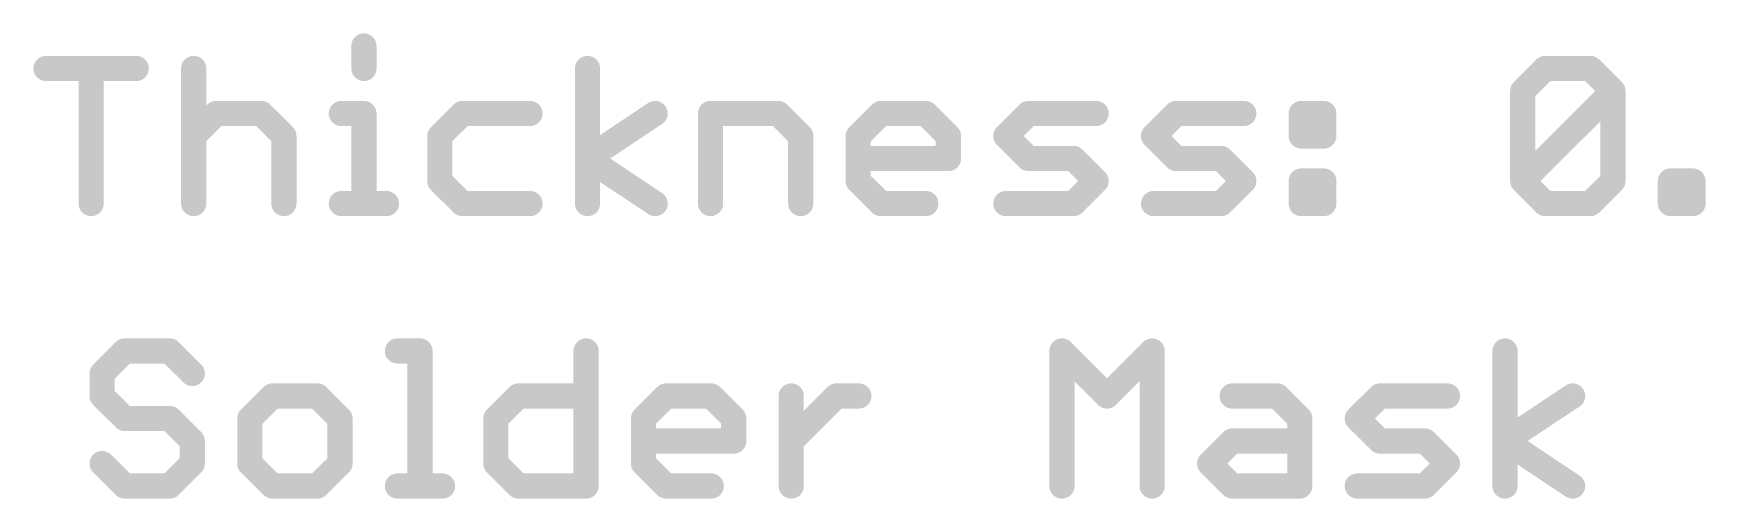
# Model space of a CAD drawing. Extents: x -29 to 78, y -21 to 39.
# Drawn here: x -5.32 to 13.22, y -20.49 to -15.32 of the extents above; entities that cross this region are included whole.
import ezdxf

# ---------------------------------------------------------------- set-up
doc = ezdxf.new("R2010")
doc.units = 0
doc.layers.add('51', color=53, linetype='CONTINUOUS')

msp = doc.modelspace()

# ---------------------------------------------------------------- linework, layer by layer
at = {"layer": '51', "const_width": 0.1397}
for points in [[(-1.5878, -15.4637, 1), (-1.7275, -15.4637)], [(-5.1819, -15.6439, 1), (-5.1819, -15.7836)], [(-4.6121, -15.7137, 1), (-4.7518, -15.7137)], [(-4.182, -15.7836, 1), (-4.182, -15.6439)], [(-3.4749, -15.7137, 1), (-3.6146, -15.7137)], [(-1.7275, -15.7137, 1), (-1.5878, -15.7137)], [(0.8908, -15.7137, 1), (0.7511, -15.7137)], [(11.4396, -15.6439, 1), (11.4396, -15.7836)], [(11.489, -15.7631, 1), (11.3902, -15.6643)], [(11.989, -15.6643, 1), (11.8902, -15.7631)], [(11.9396, -15.7836, 1), (11.9396, -15.6439)], [(11.1402, -15.9143, 1), (11.239, -16.0131)], [(11.2595, -15.9637, 1), (11.1198, -15.9637)], [(12.2594, -15.9637, 1), (12.1197, -15.9637)], [(12.239, -16.0131, 1), (12.1402, -15.9143)], [(12.1402, -16.0131, 1), (12.239, -15.9143)], [(-3.2948, -16.1438, 1), (-3.2948, -16.2835)], [(-3.2454, -16.2631, 1), (-3.3442, -16.1643)], [(-2.7454, -16.1643, 1), (-2.8442, -16.2631)], [(-2.7948, -16.2835, 1), (-2.7948, -16.1438)], [(-1.9076, -16.1438, 1), (-1.9076, -16.2835)], [(-1.5878, -16.2137, 1), (-1.7275, -16.2137)], [(-1.6576, -16.2835, 1), (-1.6576, -16.1438)], [(-0.5662, -16.1438, 1), (-0.5662, -16.2835)], [(-0.5168, -16.2631, 1), (-0.6156, -16.1643)], [(0.1837, -16.2835, 1), (0.1837, -16.1438)], [(1.6097, -16.2718, 1), (1.5322, -16.1555)], [(2.2551, -16.2137, 1), (2.1154, -16.2137)], [(2.1853, -16.1438, 1), (2.1853, -16.2835)], [(2.9846, -16.1643, 1), (2.8858, -16.2631)], [(2.9352, -16.2835, 1), (2.9352, -16.1438)], [(4.0724, -16.1438, 1), (4.0724, -16.2835)], [(4.1218, -16.2631, 1), (4.023, -16.1643)], [(4.6218, -16.1643, 1), (4.523, -16.2631)], [(4.5724, -16.2835, 1), (4.5724, -16.1438)], [(5.7096, -16.1438, 1), (5.7096, -16.2835)], [(5.759, -16.2631, 1), (5.6602, -16.1643)], [(6.4595, -16.2835, 1), (6.4595, -16.1438)], [(7.3467, -16.1438, 1), (7.3467, -16.2835)], [(7.3961, -16.2631, 1), (7.2973, -16.1643)], [(8.0967, -16.2835, 1), (8.0967, -16.1438)], [(8.7339, -16.1438, 1), (8.7339, -16.2835)], [(8.8038, -16.2137, 1), (8.6641, -16.2137)], [(9.0537, -16.2137, 1), (8.914, -16.2137)], [(8.9839, -16.2835, 1), (8.9839, -16.1438)], [(-3.5942, -16.4142, 1), (-3.4954, -16.513)], [(-2.475, -16.4636, 1), (-2.6147, -16.4636)], [(-2.5942, -16.513, 1), (-2.4955, -16.4142)], [(-0.8656, -16.4142, 1), (-0.7668, -16.513)], [(-0.7463, -16.4636, 1), (-0.886, -16.4636)], [(3.2551, -16.4636, 1), (3.1153, -16.4636)], [(3.1358, -16.513, 1), (3.2346, -16.4142)], [(3.8923, -16.4636, 1), (3.7526, -16.4636)], [(3.773, -16.4142, 1), (3.8718, -16.513)], [(4.8922, -16.4636, 1), (4.7525, -16.4636)], [(4.773, -16.513, 1), (4.8717, -16.4142)], [(5.509, -16.4142, 1), (5.4102, -16.513)], [(5.4102, -16.4142, 1), (5.509, -16.513)], [(7.1461, -16.4142, 1), (7.0474, -16.513)], [(7.0474, -16.4142, 1), (7.1461, -16.513)], [(8.7339, -16.3938, 1), (8.7339, -16.5335)], [(8.6641, -16.4636, 1), (8.8038, -16.4636)], [(8.914, -16.4636, 1), (9.0537, -16.4636)], [(8.9839, -16.5335, 1), (8.9839, -16.3938)], [(0.8597, -16.6555, 1), (0.7822, -16.7717)], [(0.7822, -16.6555, 1), (0.8597, -16.7717)], [(3.8224, -16.6438, 1), (3.8224, -16.7835)], [(4.7525, -16.7136, 1), (4.8922, -16.7136)], [(4.8224, -16.7835, 1), (4.8224, -16.6438)], [(5.7096, -16.6438, 1), (5.7096, -16.7835)], [(5.6602, -16.763, 1), (5.759, -16.6642)], [(6.2589, -16.6642, 1), (6.1601, -16.763)], [(6.2095, -16.7835, 1), (6.2095, -16.6438)], [(7.3467, -16.6438, 1), (7.3467, -16.7835)], [(7.2973, -16.763, 1), (7.3961, -16.6642)], [(7.8961, -16.6642, 1), (7.7973, -16.763)], [(7.8467, -16.7835, 1), (7.8467, -16.6438)], [(-0.7668, -16.9142, 1), (-0.8656, -17.013)], [(3.8718, -16.9142, 1), (3.773, -17.013)], [(6.5089, -17.013, 1), (6.4101, -16.9142)], [(6.4101, -17.013, 1), (6.5089, -16.9142)], [(8.1461, -17.013, 1), (8.0473, -16.9142)], [(8.0473, -17.013, 1), (8.1461, -16.9142)], [(8.7339, -16.8938, 1), (8.7339, -17.0335)], [(8.8038, -16.9636, 1), (8.6641, -16.9636)], [(9.0537, -16.9636, 1), (8.914, -16.9636)], [(8.9839, -17.0335, 1), (8.9839, -16.8938)], [(11.239, -16.9142, 1), (11.1402, -17.013)], [(11.1402, -16.9142, 1), (11.239, -17.013)], [(12.239, -17.013, 1), (12.1402, -16.9142)], [(12.8966, -16.9636, 1), (12.7569, -16.9636)], [(12.8268, -16.8938, 1), (12.8268, -17.0335)], [(13.1466, -16.9636, 1), (13.0069, -16.9636)], [(13.0768, -17.0335, 1), (13.0768, -16.8938)], [(-0.886, -16.9636, 1), (-0.7463, -16.9636)], [(3.7526, -16.9636, 1), (3.8923, -16.9636)], [(11.1198, -16.9636, 1), (11.2595, -16.9636)], [(12.1197, -16.9636, 1), (12.2594, -16.9636)], [(-4.7518, -17.2136, 1), (-4.6121, -17.2136)], [(-3.6146, -17.2136, 1), (-3.4749, -17.2136)], [(-2.6147, -17.2136, 1), (-2.475, -17.2136)], [(-1.9076, -17.1437, 1), (-1.9076, -17.2834)], [(-1.7275, -17.2136, 1), (-1.5878, -17.2136)], [(-1.4077, -17.2834, 1), (-1.4077, -17.1437)], [(-0.5662, -17.1437, 1), (-0.5662, -17.2834)], [(-0.6156, -17.263, 1), (-0.5168, -17.1642)], [(0.1837, -17.2834, 1), (0.1837, -17.1437)], [(0.7511, -17.2136, 1), (0.8908, -17.2136)], [(1.5322, -17.2717, 1), (1.6097, -17.1555)], [(2.1154, -17.2136, 1), (2.2551, -17.2136)], [(3.1153, -17.2136, 1), (3.2551, -17.2136)], [(4.0724, -17.1437, 1), (4.0724, -17.2834)], [(4.023, -17.263, 1), (4.1218, -17.1642)], [(4.5724, -17.2834, 1), (4.5724, -17.1437)], [(5.4596, -17.1437, 1), (5.4596, -17.2834)], [(6.1601, -17.1642, 1), (6.2589, -17.263)], [(6.2095, -17.2834, 1), (6.2095, -17.1437)], [(7.0968, -17.1437, 1), (7.0968, -17.2834)], [(7.7973, -17.1642, 1), (7.8961, -17.263)], [(7.8467, -17.2834, 1), (7.8467, -17.1437)], [(8.7339, -17.1437, 1), (8.7339, -17.2834)], [(8.6641, -17.2136, 1), (8.8038, -17.2136)], [(8.914, -17.2136, 1), (9.0537, -17.2136)], [(8.9839, -17.2834, 1), (8.9839, -17.1437)], [(11.4396, -17.1437, 1), (11.4396, -17.2834)], [(11.3902, -17.263, 1), (11.489, -17.1642)], [(11.8902, -17.1642, 1), (11.989, -17.263)], [(11.9396, -17.2834, 1), (11.9396, -17.1437)], [(12.8268, -17.1437, 1), (12.8268, -17.2834)], [(12.7569, -17.2136, 1), (12.8966, -17.2136)], [(13.0069, -17.2136, 1), (13.1466, -17.2136)], [(13.0768, -17.2834, 1), (13.0768, -17.1437)], [(-4.3104, -18.7808, 1), (-4.3104, -18.9204)], [(-4.261, -18.9, 1), (-4.3598, -18.8012)], [(-3.7611, -18.8012, 1), (-3.8598, -18.9)], [(-3.8104, -18.9204, 1), (-3.8104, -18.7808)], [(-1.2861, -18.7808, 1), (-1.2861, -18.9204)], [(-0.9662, -18.8506, 1), (-1.1059, -18.8506)], [(-1.0361, -18.9204, 1), (-1.0361, -18.7808)], [(0.8751, -18.8506, 1), (0.7354, -18.8506)], [(6.1305, -18.8012, 1), (6.0317, -18.9)], [(6.151, -18.8506, 1), (6.0113, -18.8506)], [(7.1509, -18.8506, 1), (7.0112, -18.8506)], [(7.1304, -18.9, 1), (7.0317, -18.8012)], [(11.0625, -18.8506, 1), (10.9228, -18.8506)], [(-4.4905, -19.1006, 1), (-4.6302, -19.1006)], [(-4.6098, -19.0512, 1), (-4.511, -19.15)], [(-3.6099, -19.15, 1), (-3.5111, -19.0512)], [(-4.511, -19.3012, 1), (-4.6098, -19.4)], [(-2.6733, -19.2807, 1), (-2.6733, -19.4204)], [(-2.6239, -19.4, 1), (-2.7226, -19.3012)], [(-2.1239, -19.3012, 1), (-2.2227, -19.4)], [(-2.1733, -19.4204, 1), (-2.1733, -19.2807)], [(0.0553, -19.2807, 1), (0.0553, -19.4204)], [(0.1047, -19.4, 1), (0.006, -19.3012)], [(0.8053, -19.4204, 1), (0.8053, -19.2807)], [(1.6925, -19.2807, 1), (1.6925, -19.4204)], [(1.7419, -19.4, 1), (1.6431, -19.3012)], [(2.2419, -19.3012, 1), (2.1431, -19.4)], [(2.1925, -19.4204, 1), (2.1925, -19.2807)], [(3.1495, -19.3506, 1), (3.0098, -19.3506)], [(3.5796, -19.2807, 1), (3.5796, -19.4204)], [(3.629, -19.4, 1), (3.5302, -19.3012)], [(3.8296, -19.4204, 1), (3.8296, -19.2807)], [(6.5317, -19.3012, 1), (6.6305, -19.4)], [(6.5317, -19.4, 1), (6.6305, -19.3012)], [(7.9683, -19.2807, 1), (7.9683, -19.4204)], [(8.5176, -19.3012, 1), (8.4188, -19.4)], [(8.4682, -19.4204, 1), (8.4682, -19.2807)], [(9.6054, -19.2807, 1), (9.6054, -19.4204)], [(9.6548, -19.4, 1), (9.556, -19.3012)], [(10.3554, -19.4204, 1), (10.3554, -19.2807)], [(11.7813, -19.4087, 1), (11.7038, -19.2924)], [(-4.6302, -19.3506, 1), (-4.4905, -19.3506)], [(-4.3104, -19.5307, 1), (-4.3104, -19.6704)], [(-3.7611, -19.5511, 1), (-3.8598, -19.6499)], [(-3.8104, -19.6704, 1), (-3.8104, -19.5307)], [(-2.8534, -19.6005, 1), (-2.9931, -19.6005)], [(-1.8535, -19.6005, 1), (-1.9932, -19.6005)], [(-0.1248, -19.6005, 1), (-0.2645, -19.6005)], [(1.5124, -19.6005, 1), (1.3727, -19.6005)], [(2.5123, -19.6005, 1), (2.3726, -19.6005)], [(8.7881, -19.6005, 1), (8.6484, -19.6005)], [(9.4048, -19.5511, 1), (9.3061, -19.6499)], [(-4.3598, -19.6499, 1), (-4.261, -19.5511)], [(-2.9726, -19.5511, 1), (-2.8738, -19.6499)], [(-1.9727, -19.6499, 1), (-1.8739, -19.5511)], [(-0.244, -19.5511, 1), (-0.1452, -19.6499)], [(1.3931, -19.5511, 1), (1.4919, -19.6499)], [(2.393, -19.6499, 1), (2.4918, -19.5511)], [(8.6688, -19.6499, 1), (8.7676, -19.5511)], [(9.3061, -19.5511, 1), (9.4048, -19.6499)], [(-3.4906, -19.8505, 1), (-3.6303, -19.8505)], [(-3.6099, -19.8999, 1), (-3.5111, -19.8011)], [(1.4425, -19.7807, 1), (1.4425, -19.9204)], [(2.3726, -19.8505, 1), (2.5123, -19.8505)], [(2.4424, -19.9204, 1), (2.4424, -19.7807)], [(3.0303, -19.8011, 1), (3.1291, -19.8999)], [(7.9683, -19.7807, 1), (7.9683, -19.9204)], [(8.0177, -19.8999, 1), (7.9189, -19.8011)], [(8.7182, -19.9204, 1), (8.7182, -19.7807)], [(9.6054, -19.7807, 1), (9.6054, -19.9204)], [(9.556, -19.8999, 1), (9.6548, -19.8011)], [(10.1548, -19.8011, 1), (10.056, -19.8999)], [(10.1054, -19.9204, 1), (10.1054, -19.7807)], [(11.0313, -19.7924, 1), (10.9539, -19.9086)], [(10.9539, -19.7924, 1), (11.0313, -19.9086)], [(-4.511, -20.0511, 1), (-4.6098, -20.1499)], [(-3.5111, -20.1499, 1), (-3.6099, -20.0511)], [(-2.8738, -20.0511, 1), (-2.9726, -20.1499)], [(-1.8739, -20.1499, 1), (-1.9727, -20.0511)], [(-0.1452, -20.0511, 1), (-0.244, -20.1499)], [(1.4919, -20.0511, 1), (1.3931, -20.1499)], [(7.7677, -20.0511, 1), (7.6689, -20.1499)], [(7.6689, -20.0511, 1), (7.7677, -20.1499)], [(10.4048, -20.1499, 1), (10.306, -20.0511)], [(10.306, -20.1499, 1), (10.4048, -20.0511)], [(-3.6303, -20.1005, 1), (-3.4906, -20.1005)], [(-2.9931, -20.1005, 1), (-2.8534, -20.1005)], [(-1.9932, -20.1005, 1), (-1.8535, -20.1005)], [(-0.2645, -20.1005, 1), (-0.1248, -20.1005)], [(1.3727, -20.1005, 1), (1.5124, -20.1005)], [(-4.3104, -20.2806, 1), (-4.3104, -20.4203)], [(-4.3598, -20.3999, 1), (-4.261, -20.3011)], [(-3.8598, -20.3011, 1), (-3.7611, -20.3999)], [(-3.8104, -20.4203, 1), (-3.8104, -20.2806)], [(-2.6733, -20.2806, 1), (-2.6733, -20.4203)], [(-2.7226, -20.3999, 1), (-2.6239, -20.3011)], [(-2.2227, -20.3011, 1), (-2.1239, -20.3999)], [(-2.1733, -20.4203, 1), (-2.1733, -20.2806)], [(-1.2861, -20.2806, 1), (-1.2861, -20.4203)], [(-1.1059, -20.3505, 1), (-0.9662, -20.3505)], [(-0.7861, -20.4203, 1), (-0.7861, -20.2806)], [(0.0553, -20.2806, 1), (0.0553, -20.4203)], [(0.006, -20.3999, 1), (0.1047, -20.3011)], [(0.7354, -20.3505, 1), (0.8751, -20.3505)], [(0.8053, -20.4203, 1), (0.8053, -20.2806)], [(1.6925, -20.2806, 1), (1.6925, -20.4203)], [(1.6431, -20.3999, 1), (1.7419, -20.3011)], [(2.1925, -20.4203, 1), (2.1925, -20.2806)], [(3.0098, -20.3505, 1), (3.1495, -20.3505)], [(6.0113, -20.3505, 1), (6.151, -20.3505)], [(7.0112, -20.3505, 1), (7.1509, -20.3505)], [(7.9683, -20.2806, 1), (7.9683, -20.4203)], [(7.9189, -20.3999, 1), (8.0177, -20.3011)], [(8.6484, -20.3505, 1), (8.7881, -20.3505)], [(8.7182, -20.4203, 1), (8.7182, -20.2806)], [(9.3554, -20.2806, 1), (9.3554, -20.4203)], [(10.056, -20.3011, 1), (10.1548, -20.3999)], [(10.1054, -20.4203, 1), (10.1054, -20.2806)], [(10.9228, -20.3505, 1), (11.0625, -20.3505)], [(11.7038, -20.4086, 1), (11.7813, -20.2924)]]:
    msp.add_lwpolyline(points, format="xyb", dxfattribs=at)
at = {"layer": '51', "const_width": 0.2794}
for points in [[(-1.6576, -15.4637), (-1.6576, -15.7137)], [(-5.1819, -15.7137), (-4.182, -15.7137)], [(-4.682, -17.2136), (-4.682, -15.7137)], [(-3.5448, -15.7137), (-3.5448, -17.2136)], [(0.821, -17.2136), (0.821, -15.7137)], [(11.1896, -15.9637), (11.4396, -15.7137)], [(11.4396, -15.7137), (11.9396, -15.7137)], [(11.9396, -15.7137), (12.1896, -15.9637)], [(11.1896, -16.9636), (11.1896, -15.9637)], [(11.1896, -16.9636), (12.1896, -15.9637)], [(12.1896, -15.9637), (12.1896, -16.9636)], [(-3.5448, -16.4636), (-3.2948, -16.2137)], [(-3.2948, -16.2137), (-2.7948, -16.2137)], [(-2.7948, -16.2137), (-2.5448, -16.4636)], [(-1.9076, -16.2137), (-1.6576, -16.2137)], [(-1.6576, -16.2137), (-1.6576, -17.2136)], [(-0.5662, -16.2137), (-0.8162, -16.4636)], [(0.1837, -16.2137), (-0.5662, -16.2137)], [(0.821, -16.7136), (1.5709, -16.2137)], [(2.1853, -17.2136), (2.1853, -16.2137)], [(2.1853, -16.2137), (2.9352, -16.2137)], [(2.9352, -16.2137), (3.1852, -16.4636)], [(3.8224, -16.4636), (4.0724, -16.2137)], [(4.0724, -16.2137), (4.5724, -16.2137)], [(4.5724, -16.2137), (4.8224, -16.4636)], [(5.4596, -16.4636), (5.7096, -16.2137)], [(5.7096, -16.2137), (6.4595, -16.2137)], [(7.0968, -16.4636), (7.3467, -16.2137)], [(7.3467, -16.2137), (8.0967, -16.2137)], [(8.7339, -16.2137), (8.9839, -16.2137)], [(8.7339, -16.4636), (8.7339, -16.2137)], [(8.9839, -16.2137), (8.9839, -16.4636)], [(-2.5448, -16.4636), (-2.5448, -17.2136)], [(-0.8162, -16.4636), (-0.8162, -16.9636)], [(3.1852, -16.4636), (3.1852, -17.2136)], [(3.8224, -16.9636), (3.8224, -16.4636)], [(4.8224, -16.4636), (4.8224, -16.7136)], [(5.7096, -16.7136), (5.4596, -16.4636)], [(7.3467, -16.7136), (7.0968, -16.4636)], [(8.9839, -16.4636), (8.7339, -16.4636)], [(1.5709, -17.2136), (0.821, -16.7136)], [(4.8224, -16.7136), (3.8224, -16.7136)], [(6.2095, -16.7136), (5.7096, -16.7136)], [(6.4595, -16.9636), (6.2095, -16.7136)], [(7.8467, -16.7136), (7.3467, -16.7136)], [(8.0967, -16.9636), (7.8467, -16.7136)], [(-0.8162, -16.9636), (-0.5662, -17.2136)], [(4.0724, -17.2136), (3.8224, -16.9636)], [(6.2095, -17.2136), (6.4595, -16.9636)], [(7.8467, -17.2136), (8.0967, -16.9636)], [(8.7339, -16.9636), (8.9839, -16.9636)], [(8.7339, -17.2136), (8.7339, -16.9636)], [(8.9839, -16.9636), (8.9839, -17.2136)], [(11.4396, -17.2136), (11.1896, -16.9636)], [(12.1896, -16.9636), (11.9396, -17.2136)], [(12.8268, -17.2136), (12.8268, -16.9636)], [(12.8268, -16.9636), (13.0768, -16.9636)], [(13.0768, -16.9636), (13.0768, -17.2136)], [(-1.9076, -17.2136), (-1.4077, -17.2136)], [(-0.5662, -17.2136), (0.1837, -17.2136)], [(4.5724, -17.2136), (4.0724, -17.2136)], [(5.4596, -17.2136), (6.2095, -17.2136)], [(7.0968, -17.2136), (7.8467, -17.2136)], [(8.9839, -17.2136), (8.7339, -17.2136)], [(11.9396, -17.2136), (11.4396, -17.2136)], [(13.0768, -17.2136), (12.8268, -17.2136)], [(-4.3104, -18.8506), (-4.5604, -19.1006)], [(-3.8104, -18.8506), (-4.3104, -18.8506)], [(-3.5605, -19.1006), (-3.8104, -18.8506)], [(-1.2861, -18.8506), (-1.0361, -18.8506)], [(-1.0361, -18.8506), (-1.0361, -20.3505)], [(0.8053, -18.8506), (0.8053, -20.3505)], [(6.0811, -20.3505), (6.0811, -18.8506)], [(6.0811, -18.8506), (6.5811, -19.3506)], [(6.5811, -19.3506), (7.0811, -18.8506)], [(7.0811, -18.8506), (7.0811, -20.3505)], [(10.9926, -20.3505), (10.9926, -18.8506)], [(-4.5604, -19.1006), (-4.5604, -19.3506)], [(-4.5604, -19.3506), (-4.3104, -19.6005)], [(-2.6733, -19.3506), (-2.9232, -19.6005)], [(-2.1733, -19.3506), (-2.6733, -19.3506)], [(-1.9233, -19.6005), (-2.1733, -19.3506)], [(-0.1946, -19.6005), (0.0553, -19.3506)], [(0.0553, -19.3506), (0.8053, -19.3506)], [(1.4425, -19.6005), (1.6925, -19.3506)], [(1.6925, -19.3506), (2.1925, -19.3506)], [(2.1925, -19.3506), (2.4424, -19.6005)], [(3.0797, -20.3505), (3.0797, -19.3506)], [(3.0797, -19.8505), (3.5796, -19.3506)], [(3.5796, -19.3506), (3.8296, -19.3506)], [(7.9683, -19.3506), (8.4682, -19.3506)], [(8.4682, -19.3506), (8.7182, -19.6005)], [(9.3554, -19.6005), (9.6054, -19.3506)], [(9.6054, -19.3506), (10.3554, -19.3506)], [(10.9926, -19.8505), (11.7425, -19.3506)], [(-4.3104, -19.6005), (-3.8104, -19.6005)], [(-3.8104, -19.6005), (-3.5605, -19.8505)], [(-2.9232, -19.6005), (-2.9232, -20.1005)], [(-1.9233, -20.1005), (-1.9233, -19.6005)], [(-0.1946, -20.1005), (-0.1946, -19.6005)], [(1.4425, -20.1005), (1.4425, -19.6005)], [(2.4424, -19.6005), (2.4424, -19.8505)], [(8.7182, -19.6005), (8.7182, -20.3505)], [(9.6054, -19.8505), (9.3554, -19.6005)], [(-3.5605, -19.8505), (-3.5605, -20.1005)], [(2.4424, -19.8505), (1.4425, -19.8505)], [(7.7183, -20.1005), (7.9683, -19.8505)], [(7.9683, -19.8505), (8.7182, -19.8505)], [(10.1054, -19.8505), (9.6054, -19.8505)], [(10.3554, -20.1005), (10.1054, -19.8505)], [(11.7425, -20.3505), (10.9926, -19.8505)], [(-4.3104, -20.3505), (-4.5604, -20.1005)], [(-3.5605, -20.1005), (-3.8104, -20.3505)], [(-2.9232, -20.1005), (-2.6733, -20.3505)], [(-2.1733, -20.3505), (-1.9233, -20.1005)], [(0.0553, -20.3505), (-0.1946, -20.1005)], [(1.6925, -20.3505), (1.4425, -20.1005)], [(7.9683, -20.3505), (7.7183, -20.1005)], [(10.1054, -20.3505), (10.3554, -20.1005)], [(-3.8104, -20.3505), (-4.3104, -20.3505)], [(-2.6733, -20.3505), (-2.1733, -20.3505)], [(-1.2861, -20.3505), (-0.7861, -20.3505)], [(0.8053, -20.3505), (0.0553, -20.3505)], [(2.1925, -20.3505), (1.6925, -20.3505)], [(8.7182, -20.3505), (7.9683, -20.3505)], [(9.3554, -20.3505), (10.1054, -20.3505)]]:
    msp.add_lwpolyline(points, dxfattribs=at)

doc.saveas('drawing.dxf')
